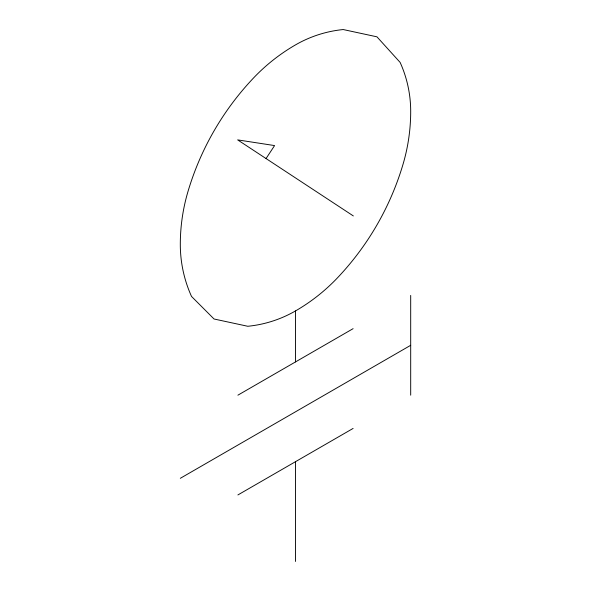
<?xml version="1.0" encoding="UTF-8"?>
<svg xmlns="http://www.w3.org/2000/svg" width="591" height="591" viewBox="0 0 591 591"><rect width="100%" height="100%" fill="white"/><g stroke="black" fill="none" stroke-linecap="round" stroke-linejoin="round"><path stroke-width="0.89" d="M266.053 158.551L274.579 145.578L237.663 139.89L353.337 215.937M237.9 395.18L353.1 328.67M180.307 478.311L410.693 345.299M237.9 494.94L353.1 428.431M410.693 295.419L410.693 395.18M295.5 310.932A118.865 118.865 0 0 1 247.784 326.276L214.045 319L191.528 296.446A126.215 126.215 0 0 1 180.307 244.423A186.165 186.165 0 0 1 188.019 191.388A281.242 281.242 0 0 1 253.428 78.093A186.165 186.165 0 0 1 295.5 44.894A118.865 118.865 0 0 1 343.216 29.55L376.955 36.827L400.129 62.41A118.865 118.865 0 0 1 410.693 111.404A186.165 186.165 0 0 1 402.981 164.438A281.242 281.242 0 0 1 337.572 277.733A186.165 186.165 0 0 1 295.5 310.932L295.5 361.921M295.5 461.689L295.5 561.45"/></g></svg>
